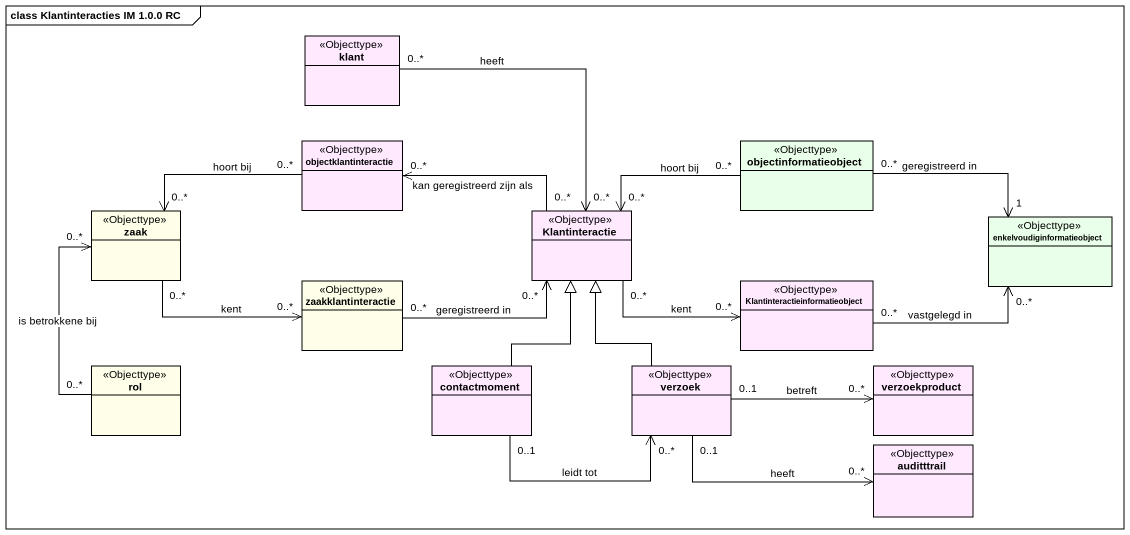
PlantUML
@startuml
mainframe class Klantinteracties IM 1.0.0 RC
hide circle
hide empty members
class klant <<Objecttype>> #FFE9FF
class objectklantinteractie <<Objecttype>> #FFE9FF
class objectinformatieobject <<Objecttype>> #E9FFE9
class zaak <<Objecttype>> #FFFFE9
class Klantinteractie <<Objecttype>> #FFE9FF
class enkelvoudiginformatieobject <<Objecttype>> #E9FFE9
class zaakklantinteractie <<Objecttype>> #FFFFE9
class "Klantinteractieinformatieobject" as Klantinteractieinformatieobj <<Objecttype>> #FFE9FF
class rol <<Objecttype>> #FFFFE9
class contactmoment <<Objecttype>> #FFE9FF
class verzoek <<Objecttype>> #FFE9FF
class verzoekproduct <<Objecttype>> #FFE9FF
class auditttrail <<Objecttype>> #FFE9FF
klant "0..*" --> "0..*" Klantinteractie : heeft
objectklantinteractie "0..*" -left-> "0..*" zaak : hoort bij
objectinformatieobject "0..*" -left-> "0..*" Klantinteractie : hoort bij
zaak "0..*" -right-> "0..*" zaakklantinteractie : kent
Klantinteractie "0..*" -left-> "0..*" objectklantinteractie : kan geregistreerd zijn als
Klantinteractie "0..*" -right-> "0..*" Klantinteractieinformatieobj : kent
enkelvoudiginformatieobject "1" <-left- "0..*" objectinformatieobject : geregistreerd in
zaakklantinteractie "0..*" -right-> "0..*" Klantinteractie : geregistreerd in
Klantinteractieinformatieobj "0..*" -right-> "0..*" enkelvoudiginformatieobject : vastgelegd in
rol "0..*" -up-> "0..*" zaak : is betrokkene bij
contactmoment -up-|> Klantinteractie
contactmoment "0..1" -right-> "0..*" verzoek : leidt tot
verzoek -up-|> Klantinteractie
verzoek "0..1" -right-> "0..*" verzoekproduct : betreft
verzoek "0..1" -right-> "0..*" auditttrail : heeft
@enduml
